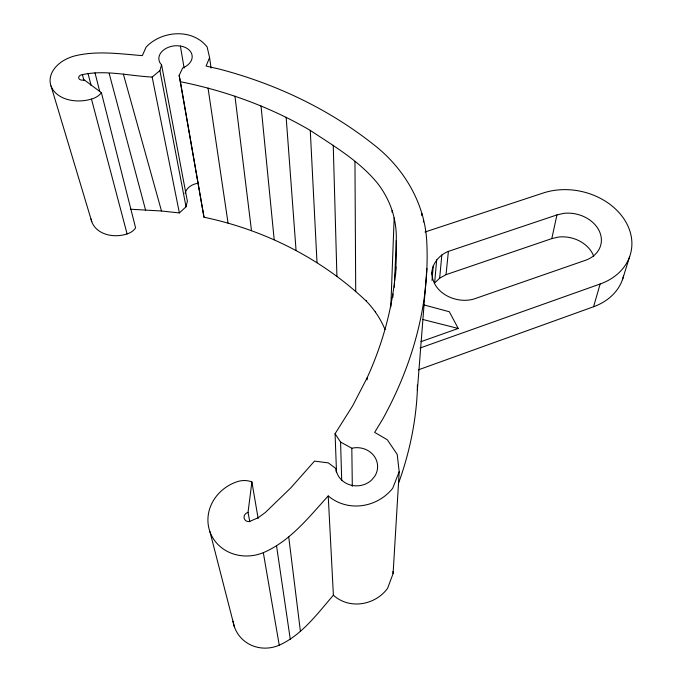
<?xml version="1.0" encoding="UTF-8"?>
<svg xmlns="http://www.w3.org/2000/svg" width="682" height="682" viewBox="0 0 682 682"><rect width="100%" height="100%" fill="white"/><g stroke="black" fill="none" stroke-linecap="round" stroke-linejoin="round"><path stroke-width="1.02" d="M385.032 329.602C380.744 319.048 374.273 309.466 366.422 301.239L366.43 300.481M367.146 379.831L367.172 377.717C386.728 334.819 397.845 287.804 396.259 240.516C396.617 230.388 395.21 220.243 392.124 210.593A131.583 105.207 -5.7 0 0 377.837 183.646C359.644 161.165 334.052 146.187 310.267 130.398C270.149 106.912 225.955 90.868 180.423 81.721L179.153 75.429L182.708 67.927A16.735 11.824 -6.5 0 0 192.171 56.077A16.735 11.824 -6.5 0 0 181.122 46.137L176.894 45.728A16.735 11.824 -6.5 0 0 160.398 63.486L161.566 64.73L187.371 201.224L186.024 206.765L179.383 212.929L161.498 211.002L130.722 209.238M375.458 312.126L375.467 311.572M392.065 212.307L392.124 210.593M390.829 306.781L394.153 217.882M392.9 297.139L393.028 293.959M394.349 287.216L394.528 282.97M394.614 280.848L396.259 240.516M395.662 274.326L395.969 266.892M399.2 471.68L392.704 488.269C377.12 507.86 347.692 512.387 328.23 495.933L333.387 595.216C349.389 609.793 375.168 605.343 387.589 588.319L393.096 573.613L399.2 471.68L397.188 454.374L387.274 439.737L374.657 432.362L382.687 419.174A471.339 355.663 -19.6 0 0 426.676 240.175C424.409 203.321 404.435 169.332 375.961 146.434A516.564 420.248 -26.5 0 0 218.973 68.984L206.1 66.06L209.579 57.535L207.149 46.998C192.495 28.124 161.515 30.528 146.05 47.194L142.333 55.634C120.032 53.869 97.125 50.494 75.08 55.83A32.685 22.924 -10 0 0 51.141 86.282A32.685 22.924 -10 0 0 91.465 99.086A16.445 11.62 -10.1 0 0 101.413 92.718L135.607 227.899A14.262 10.972 -12.4 0 1 127.108 233.935A28.363 21.688 -12.2 0 1 91.056 218.922M421.783 215.606L421.928 213.483M423.411 221.957L423.565 219.843M398.399 483.598A400.402 323.242 -23.5 0 0 417.358 390.385L426.881 268.555M431.697 274.369C431.757 264.011 438.944 255.077 448.398 251.377L556.947 214.915L563.69 213.364A30.707 24.194 12.5 0 1 599.256 230.985A30.707 24.194 12.5 0 1 585.881 260.149L476.224 298.222C457.98 305.323 431.8 293.669 431.877 272.28M432.021 280.447L433.275 265.75M436.685 259.842L434.622 283.013L439.651 278.188L446.037 274.658L551.798 238.606L558.362 237.072A29.889 23.879 12.8 0 1 593.732 256.355M439.651 278.188L441.842 254.949M446.037 274.658L448.398 251.377M249.774 521.679L248.035 512.344L251.897 481.927A20.528 18.585 -19.5 0 0 236.509 481.927A41.44 37.842 -20.8 0 0 210.167 532.369A41.44 37.842 -20.8 0 0 263.32 552.676C290.31 541.167 308.912 517.067 328.23 495.933M551.798 238.606L556.947 214.915M186.024 206.765L159.92 70.578L161.566 64.73M418.322 369.866L593.587 306.738L600.126 284.002A61.431 48.422 12.5 0 0 624.848 220.286A61.431 48.422 12.5 0 0 543.247 192.997L425.031 231.999M622.436 279.722L629.665 256.628M367.172 377.717L352.637 405.85L335.075 433.735L336.499 471.995M333.387 595.216C317.352 613.681 302.109 634.848 279.253 645.198A34.987 33.034 -35.4 0 1 232.997 621.225M101.413 92.718L84.167 79.82L82.65 80.109A3.956 2.771 -10 0 1 78.814 78.353A3.956 2.771 -10 0 1 80.732 75.029C104.039 69.334 128.617 75.89 152.163 77.057L159.92 70.578M248.035 512.344L246.287 513.222A5.013 4.578 -20.8 0 0 244.318 518.721A5.013 4.578 -20.8 0 0 249.433 521.534L258.103 517.783L265.332 512.497L290.941 487.732L314.496 461.117L328.383 462.908L336.141 468.798L336.414 471.279A20.878 19.087 -2.6 0 0 350.889 485.132A20.878 19.087 -2.6 0 0 371.298 480.341L374.691 476.377A20.878 19.087 -2.6 0 0 373.531 455.286A20.878 19.087 -2.6 0 0 351.818 448.236L340.582 442.072L335.075 433.735M419.984 348.042L600.126 284.002M420.93 341.673L458.227 328.468L449.336 311.751L423.829 304.897M179.153 75.429L203.995 217.234C264.437 229.851 321.597 258.606 366.422 301.239M422.763 319.466L458.227 328.468M51.031 85.975L91.772 221.71M123.357 74.099L161.498 211.002M109.18 73.486L145.581 210.09M82.36 74.44L83.997 80.587M91.465 99.086L127.108 233.935M87.952 73.324L91.158 85.617M209.937 531.73L234.429 626.954M95.011 72.88L99.734 91.465M152.163 77.057L179.383 212.929M180.423 81.721L203.995 217.234M263.32 552.676L279.253 645.198M251.897 481.927L258.128 518.397M180.398 46.069L184.106 68.089M208.053 88.08L228.061 223.142M276.577 546.069L290.293 639.392M209.579 57.535L211.079 68.047M234.949 96.128L251.488 230.644M288.733 536.981L300.421 631.404M392.875 571.567L393.096 573.613M261.018 105.872L274.19 239.732M286.159 117.295L296.056 250.388M310.267 130.398L317.002 262.613M336.141 468.798L336.26 471.961M340.582 442.072L341.708 480.384M333.242 145.172L336.925 276.372M351.818 448.236L352.313 486.292M354.955 161.6L355.714 291.657M417.35 385.083L417.358 390.385M185.103 193.39A14.561 11.227 -8.2 0 1 198.564 183.219M623.629 275.698A59.794 47.791 12.8 0 1 593.587 306.738"/></g></svg>
